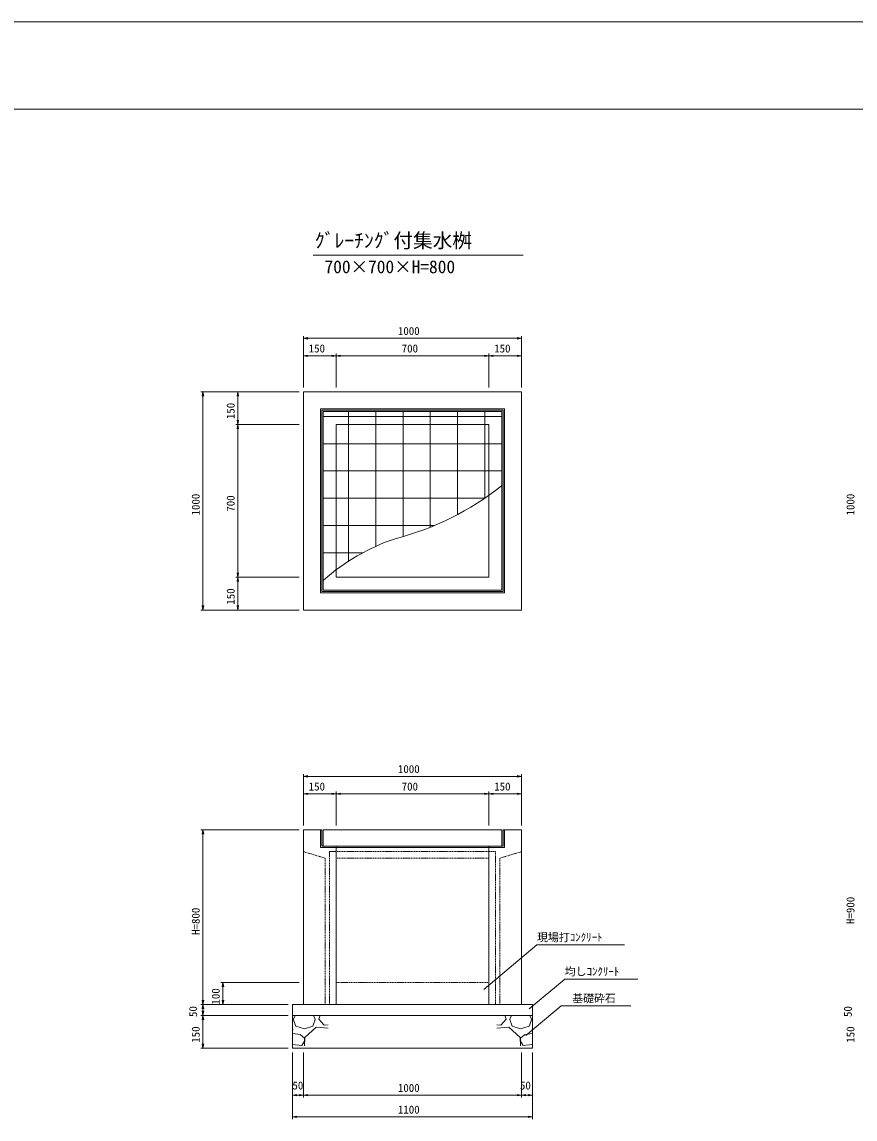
# Model space of a CAD drawing. Units: millimetres on the paper. Extents: x 0 to 841, y 0 to 594.
# Drawn here: x 190.9 to 381.7, y 342.7 to 594 of the extents above; entities that cross this region are included whole.
import ezdxf
from ezdxf.enums import TextEntityAlignment as Align

# ---------------------------------------------------------------- set-up
doc = ezdxf.new("R2010")
doc.units = ezdxf.units.MM
doc.linetypes.add('USER1', pattern=[0.375, 0.25, -0.125])
for name, color, linetype, lineweight in [('D-STR-DIM（寸法）', 7, 'Continuous', 18), ('D-STR-HTXT（旗揚げ）', 7, 'Continuous', 18), ('D-STR-STR1（構造物）', 4, 'Continuous', 18), ('D-STR-STRn（構造物）', 7, 'Continuous', 18), ('D-STR（構造物外形線）', 1, 'Continuous', 18), ('D-TTL(外枠）', 2, 'Continuous', 18), ('DEFPOINTS_2', 8, 'Continuous', 18)]:
    doc.layers.add(name, color=color, linetype=linetype, lineweight=lineweight)
doc.layers.add('D-STR-TXT（文字）', color=7, linetype='Continuous')
doc.layers.add('D-TTL-TXT（文字）', color=7, linetype='Continuous')
doc.styles.add('ＭＳ ゴシック', font='')
doc.styles.get('ＭＳ ゴシック').set_extended_font_data('MS Gothic')

msp = doc.modelspace()

# ---------------------------------------------------------------- linework, layer by layer
at = {"layer": 'D-STR-DIM（寸法）'}
for p, q in [((255.34, 510.282), (255.34, 522.032)), ((255.34, 521.532), (256.34, 521.698)), ((256.34, 521.365), (255.34, 521.532)), ((255.34, 521.532), (256.34, 521.532)), ((256.34, 521.532), (304.34, 521.532)), ((304.34, 521.698), (305.34, 521.532)), ((305.34, 521.532), (304.34, 521.365)), ((305.34, 521.532), (304.34, 521.532)), ((305.34, 510.282), (305.34, 522.032)), ((255.34, 510.282), (255.34, 518.032)), ((262.84, 510.282), (262.84, 518.032)), ((262.84, 510.282), (262.84, 518.032)), ((297.84, 510.282), (297.84, 518.032)), ((297.84, 510.282), (297.84, 518.032)), ((305.34, 510.282), (305.34, 518.032)), ((255.34, 517.532), (256.34, 517.698)), ((256.34, 517.365), (255.34, 517.532)), ((255.34, 517.532), (256.34, 517.532)), ((261.84, 517.532), (256.34, 517.532)), ((261.84, 517.698), (262.84, 517.532)), ((262.84, 517.532), (261.84, 517.365)), ((262.84, 517.532), (261.84, 517.532)), ((262.84, 517.532), (263.84, 517.698)), ((263.84, 517.365), (262.84, 517.532)), ((262.84, 517.532), (263.84, 517.532)), ((263.84, 517.532), (296.84, 517.532)), ((296.84, 517.698), (297.84, 517.532)), ((297.84, 517.532), (296.84, 517.365)), ((297.84, 517.532), (296.84, 517.532)), ((297.84, 517.532), (298.84, 517.698)), ((298.84, 517.365), (297.84, 517.532)), ((297.84, 517.532), (298.84, 517.532)), ((298.84, 517.532), (304.34, 517.532)), ((304.34, 517.698), (305.34, 517.532)), ((305.34, 517.532), (304.34, 517.365)), ((305.34, 517.532), (304.34, 517.532)), ((254.34, 509.282), (231.84, 509.282)), ((232.173, 508.282), (232.34, 509.282)), ((232.34, 509.282), (232.506, 508.282)), ((232.34, 509.282), (232.34, 508.282)), ((232.34, 508.282), (232.34, 460.282)), ((254.34, 509.282), (239.84, 509.282)), ((240.173, 508.282), (240.34, 509.282)), ((240.34, 509.282), (240.506, 508.282)), ((240.34, 509.282), (240.34, 508.282)), ((240.34, 508.282), (240.34, 502.782)), ((240.34, 501.782), (240.173, 502.782)), ((240.506, 502.782), (240.34, 501.782)), ((240.34, 501.782), (240.34, 502.782)), ((254.34, 501.782), (239.84, 501.782)), ((254.34, 501.782), (239.84, 501.782)), ((240.173, 500.782), (240.34, 501.782)), ((240.34, 501.782), (240.506, 500.782)), ((240.34, 501.782), (240.34, 500.782)), ((240.34, 500.782), (240.34, 467.782)), ((240.34, 466.782), (240.173, 467.782)), ((240.506, 467.782), (240.34, 466.782)), ((240.34, 466.782), (240.34, 467.782)), ((254.34, 466.782), (239.84, 466.782)), ((254.34, 466.782), (239.84, 466.782)), ((240.173, 465.782), (240.34, 466.782)), ((240.34, 466.782), (240.506, 465.782)), ((240.34, 466.782), (240.34, 465.782)), ((240.34, 465.782), (240.34, 460.282)), ((232.34, 459.282), (232.173, 460.282)), ((232.506, 460.282), (232.34, 459.282)), ((232.34, 459.282), (232.34, 460.282)), ((240.34, 459.282), (240.173, 460.282)), ((240.506, 460.282), (240.34, 459.282)), ((240.34, 459.282), (240.34, 460.282)), ((254.34, 459.282), (231.84, 459.282)), ((254.34, 459.282), (239.84, 459.282)), ((255.34, 409.928), (255.34, 421.678)), ((255.34, 421.178), (256.34, 421.344)), ((256.34, 421.011), (255.34, 421.178)), ((255.34, 421.178), (256.34, 421.178)), ((256.34, 421.178), (304.34, 421.178)), ((304.34, 421.344), (305.34, 421.178)), ((305.34, 421.178), (304.34, 421.011)), ((305.34, 421.178), (304.34, 421.178)), ((305.34, 409.928), (305.34, 421.678)), ((255.34, 409.928), (255.34, 417.678)), ((255.34, 417.178), (256.34, 417.344)), ((261.84, 417.344), (262.84, 417.178)), ((262.84, 409.928), (262.84, 417.678)), ((262.84, 409.928), (262.84, 417.678)), ((262.84, 417.178), (263.84, 417.344)), ((296.84, 417.344), (297.84, 417.178)), ((297.84, 409.928), (297.84, 417.678)), ((297.84, 409.928), (297.84, 417.678)), ((297.84, 417.178), (298.84, 417.344)), ((304.34, 417.344), (305.34, 417.178)), ((305.34, 409.928), (305.34, 417.678)), ((256.34, 417.011), (255.34, 417.178)), ((255.34, 417.178), (256.34, 417.178)), ((261.84, 417.178), (256.34, 417.178)), ((262.84, 417.178), (261.84, 417.011)), ((262.84, 417.178), (261.84, 417.178)), ((263.84, 417.011), (262.84, 417.178)), ((262.84, 417.178), (263.84, 417.178)), ((263.84, 417.178), (296.84, 417.178)), ((297.84, 417.178), (296.84, 417.011)), ((297.84, 417.178), (296.84, 417.178)), ((298.84, 417.011), (297.84, 417.178)), ((297.84, 417.178), (298.84, 417.178)), ((298.84, 417.178), (304.34, 417.178)), ((305.34, 417.178), (304.34, 417.011)), ((305.34, 417.178), (304.34, 417.178)), ((254.34, 408.928), (231.84, 408.928)), ((232.173, 407.928), (232.34, 408.928)), ((232.34, 408.928), (232.506, 407.928)), ((232.34, 408.928), (232.34, 407.928)), ((232.34, 407.928), (232.34, 369.928)), ((254.34, 373.928), (236.426, 373.928)), ((236.76, 372.928), (236.926, 373.928)), ((236.926, 373.928), (237.093, 372.928)), ((236.926, 373.928), (236.926, 372.928)), ((236.926, 372.928), (236.926, 369.928)), ((232.34, 368.928), (232.173, 369.928)), ((232.506, 369.928), (232.34, 368.928)), ((232.34, 368.928), (232.34, 369.928)), ((236.926, 368.928), (236.76, 369.928)), ((237.093, 369.928), (236.926, 368.928)), ((236.926, 368.928), (236.926, 369.928)), ((251.84, 368.928), (231.84, 368.928)), ((249.34, 368.928), (231.84, 368.928)), ((232.173, 367.928), (232.34, 368.928)), ((232.34, 366.428), (232.173, 367.428)), ((232.34, 368.928), (232.506, 367.928)), ((232.34, 368.928), (232.34, 367.928)), ((232.34, 367.928), (232.34, 367.428)), ((232.506, 367.428), (232.34, 366.428)), ((232.34, 366.428), (232.34, 367.428)), ((251.84, 368.928), (236.426, 368.928)), ((251.84, 366.428), (231.84, 366.428)), ((251.84, 366.428), (231.84, 366.428)), ((232.173, 365.428), (232.34, 366.428)), ((232.34, 366.428), (232.506, 365.428)), ((232.34, 366.428), (232.34, 365.428)), ((232.34, 365.428), (232.34, 359.928)), ((232.34, 358.928), (232.173, 359.928)), ((232.506, 359.928), (232.34, 358.928)), ((232.34, 358.928), (232.34, 359.928)), ((251.84, 358.928), (231.84, 358.928)), ((252.84, 357.928), (252.84, 347.635)), ((252.84, 357.928), (252.84, 342.667)), ((255.34, 357.928), (255.34, 347.635)), ((255.34, 357.928), (255.34, 347.635)), ((305.34, 357.928), (305.34, 347.635)), ((305.34, 357.928), (305.34, 347.635)), ((307.84, 357.928), (307.84, 342.667)), ((307.84, 357.928), (307.84, 347.635)), ((252.84, 348.135), (253.84, 348.301)), ((253.84, 347.968), (252.84, 348.135)), ((252.84, 348.135), (253.84, 348.135)), ((254.34, 348.135), (253.84, 348.135)), ((254.34, 348.301), (255.34, 348.135)), ((255.34, 348.135), (254.34, 347.968)), ((255.34, 348.135), (254.34, 348.135)), ((255.34, 348.135), (256.34, 348.301)), ((256.34, 347.968), (255.34, 348.135)), ((255.34, 348.135), (256.34, 348.135)), ((304.34, 348.135), (256.34, 348.135)), ((304.34, 348.301), (305.34, 348.135)), ((305.34, 348.135), (304.34, 347.968)), ((305.34, 348.135), (304.34, 348.135)), ((305.34, 348.135), (306.34, 348.301)), ((306.34, 347.968), (305.34, 348.135)), ((305.34, 348.135), (306.34, 348.135)), ((306.34, 348.135), (306.84, 348.135)), ((306.84, 348.301), (307.84, 348.135)), ((307.84, 348.135), (306.84, 347.968)), ((307.84, 348.135), (306.84, 348.135)), ((252.84, 343.167), (253.84, 343.333)), ((253.84, 343), (252.84, 343.167)), ((252.84, 343.167), (253.84, 343.167)), ((306.84, 343.167), (253.84, 343.167)), ((306.84, 343.333), (307.84, 343.167)), ((307.84, 343.167), (306.84, 343)), ((307.84, 343.167), (306.84, 343.167))]:
    msp.add_line(p, q, dxfattribs=at)
at = {"layer": 'D-STR-HTXT（旗揚げ）'}
for p, q in [((257.612, 540.543), (305.72, 540.543)), ((296.677, 372.353), (308.862, 382.568)), ((328.897, 382.568), (308.862, 382.568)), ((307.096, 367.929), (315.219, 374.739)), ((331.986, 374.739), (315.219, 374.739)), ((306.299, 361.802), (314.422, 368.612)), ((330.396, 368.612), (314.422, 368.612))]:
    msp.add_line(p, q, dxfattribs=at)
at = {"layer": 'D-STR-STR1（構造物）'}
for p, q in [((259.265, 463.207), (259.265, 505.357)), ((301.415, 505.357), (259.265, 505.357)), ((301.415, 463.207), (301.415, 505.357)), ((259.565, 463.507), (259.565, 505.057)), ((301.115, 505.057), (259.565, 505.057)), ((259.865, 463.807), (259.865, 504.757)), ((300.815, 504.757), (259.865, 504.757)), ((300.74, 503.628), (259.94, 503.628)), ((265.674, 501.782), (265.674, 504.682)), ((271.924, 501.782), (271.924, 504.682)), ((278.174, 501.782), (278.174, 504.682)), ((284.424, 501.782), (284.424, 504.682)), ((290.674, 501.782), (290.674, 504.682)), ((296.924, 501.782), (296.924, 504.682)), ((300.815, 463.807), (300.815, 504.757)), ((301.115, 463.507), (301.115, 505.057)), ((265.674, 470.452), (265.674, 501.782)), ((271.924, 473.86), (271.924, 501.782)), ((278.174, 476.109), (278.174, 501.782)), ((284.424, 478.254), (284.424, 501.782)), ((290.674, 481.153), (290.674, 501.782)), ((296.924, 484.926), (296.924, 501.782)), ((262.84, 497.378), (259.94, 497.378)), ((297.84, 497.378), (262.84, 497.378)), ((300.74, 497.378), (297.84, 497.378)), ((262.84, 491.128), (259.94, 491.128)), ((297.84, 491.128), (262.84, 491.128)), ((300.74, 491.128), (297.84, 491.128)), ((262.84, 484.878), (259.94, 484.878)), ((296.854, 484.878), (262.84, 484.878)), ((262.84, 478.628), (259.94, 478.628)), ((285.335, 478.628), (262.84, 478.628)), ((262.84, 472.378), (259.94, 472.378)), ((268.935, 472.378), (262.84, 472.378)), ((259.94, 466.128), (259.94, 466.128)), ((301.415, 463.207), (259.265, 463.207)), ((301.115, 463.507), (259.565, 463.507)), ((300.815, 463.807), (259.865, 463.807)), ((259.265, 408.928), (259.265, 404.878)), ((259.565, 408.928), (259.265, 408.928)), ((259.265, 405.028), (259.265, 408.928)), ((259.565, 405.178), (259.565, 408.928)), ((300.815, 408.928), (259.865, 408.928)), ((259.865, 405.178), (259.865, 408.928)), ((300.815, 408.928), (300.815, 405.178)), ((301.115, 408.928), (301.415, 408.928)), ((301.115, 405.178), (301.115, 408.928)), ((301.415, 408.928), (301.415, 404.878)), ((301.415, 405.028), (301.415, 408.928)), ((301.415, 404.878), (259.265, 404.878)), ((301.115, 405.178), (259.565, 405.178))]:
    msp.add_line(p, q, dxfattribs=at)
at = {"layer": 'D-STR-STR1（構造物）', "color": 7, "linetype": 'USER1'}
msp.add_line((262.84, 373.928), (297.84, 373.928), dxfattribs=at)
at = {"layer": 'D-STR-STR1（構造物）'}
for centre, radius, start, end in [((260.166, 538.753), 65.181, 284.38345, 308.4971), ((292.047, 429.517), 48.695, 108.79618, 131.25146)]:
    msp.add_arc(centre, radius, start, end, dxfattribs=at)
at = {"layer": 'D-STR-STRn（構造物）'}
for p, q in [((252.84, 368.928), (252.84, 363.928)), ((255.34, 368.928), (252.84, 368.928)), ((252.84, 368.928), (252.84, 358.928)), ((305.34, 368.928), (307.84, 368.928)), ((305.34, 368.928), (307.84, 368.928)), ((307.84, 368.928), (307.84, 363.928)), ((307.84, 368.928), (307.84, 358.928)), ((307.84, 366.428), (252.84, 366.428)), ((252.966, 365.517), (253.646, 363.93)), ((253.089, 365.519), (253.389, 366.217)), ((257.507, 363.922), (258.074, 365.509)), ((257.748, 366.217), (258.071, 365.517)), ((258.862, 365.514), (259.126, 366.217)), ((260.11, 364.174), (258.863, 365.535)), ((300.569, 364.174), (301.816, 365.535)), ((301.817, 365.514), (301.553, 366.217)), ((303.172, 363.922), (302.605, 365.509)), ((302.931, 366.217), (302.608, 365.517)), ((307.713, 365.517), (307.033, 363.93)), ((307.59, 365.519), (307.29, 366.217)), ((252.97, 363.249), (252.84, 363.292)), ((252.84, 363.182), (252.956, 363.252)), ((254.683, 362.011), (252.84, 362.288)), ((253.638, 363.919), (255.565, 363.352)), ((255.587, 361.195), (254.68, 361.988)), ((255.586, 363.351), (257.513, 363.918)), ((258.306, 363.704), (255.699, 361.323)), ((260.983, 363.462), (258.299, 363.686)), ((260.983, 364.246), (260.097, 364.169)), ((299.696, 364.246), (300.582, 364.169)), ((299.696, 363.462), (302.38, 363.686)), ((302.373, 363.704), (304.98, 361.323)), ((305.093, 363.351), (303.166, 363.918)), ((305.092, 361.195), (305.999, 361.988)), ((307.041, 363.919), (305.114, 363.352)), ((305.996, 362.011), (307.84, 362.288)), ((307.709, 363.249), (307.84, 363.292)), ((307.84, 363.182), (307.723, 363.252)), ((252.84, 359.764), (255.012, 359.503)), ((254.994, 359.503), (255.561, 360.524)), ((255.575, 360.529), (255.575, 361.209)), ((255.691, 361.319), (255.6, 359.415)), ((304.988, 361.319), (305.079, 359.415)), ((305.104, 360.529), (305.104, 361.209)), ((305.685, 359.503), (305.118, 360.524)), ((307.84, 359.764), (305.667, 359.503)), ((307.84, 358.928), (252.84, 358.928))]:
    msp.add_line(p, q, dxfattribs=at)
at = {"layer": 'D-STR（構造物外形線）'}
for p, q in [((305.34, 509.282), (255.34, 509.282)), ((255.34, 509.282), (255.34, 459.282)), ((305.34, 459.282), (305.34, 509.282)), ((297.84, 501.782), (262.84, 501.782)), ((262.84, 501.782), (262.84, 466.782)), ((297.84, 466.782), (297.84, 501.782)), ((262.84, 466.782), (297.84, 466.782)), ((255.34, 459.282), (305.34, 459.282)), ((255.34, 368.928), (255.34, 408.928)), ((255.34, 408.928), (259.265, 408.928)), ((259.265, 405.178), (259.265, 408.928)), ((259.565, 408.928), (259.565, 405.178)), ((301.115, 408.928), (301.115, 405.178)), ((301.415, 408.928), (305.34, 408.928)), ((301.415, 408.928), (301.415, 405.178)), ((305.34, 408.928), (305.34, 368.928)), ((262.84, 405.178), (262.84, 368.928)), ((297.84, 405.178), (297.84, 368.928)), ((255.34, 368.928), (305.34, 368.928))]:
    msp.add_line(p, q, dxfattribs=at)
at = {"layer": 'D-STR（構造物外形線）', "linetype": 'USER1'}
for p, q in [((255.34, 403.928), (260.34, 402.428)), ((260.34, 402.428), (260.34, 368.928)), ((261.34, 403.928), (261.34, 368.928)), ((299.34, 403.928), (261.34, 403.928)), ((262.84, 402.428), (262.84, 368.928)), ((297.84, 402.428), (262.84, 402.428)), ((297.84, 368.928), (297.84, 402.428)), ((299.34, 368.928), (299.34, 403.928)), ((305.34, 403.928), (300.34, 402.428)), ((300.34, 402.428), (300.34, 368.928))]:
    msp.add_line(p, q, dxfattribs=at)
at = {"layer": 'D-TTL(外枠）'}
msp.add_line((23, 574), (818, 574), dxfattribs=at)
at = {"layer": 'DEFPOINTS_2'}
msp.add_line((0, 594), (841, 594), dxfattribs=at)

# ---------------------------------------------------------------- texts
at = {"layer": 'D-STR-DIM（寸法）', "style": 'ＭＳ ゴシック'}
for s, p in [('1000', (276.996, 521.732)), ('150', (256.558, 517.732)), ('700', (277.865, 517.732)), ('150', (299.058, 517.732)), ('1000', (276.996, 421.378)), ('150', (256.558, 417.378)), ('700', (277.865, 417.378)), ('150', (299.058, 417.378)), ('50', (252.834, 348.894)), ('1000', (276.996, 348.335)), ('50', (304.959, 348.894)), ('1100', (276.996, 343.367))]:
    msp.add_text(s, height=1.833, dxfattribs=at).set_placement(p, align=Align.BOTTOM_LEFT)
for s, p in [('150', (240.14, 503)), ('1000', (232.14, 480.938)), ('700', (240.14, 481.807)), ('1000', (382.14, 480.938)), ('150', (240.14, 460.5)), ('H=900', (382.14, 387.354)), ('H=800', (232.14, 384.854)), ('100', (236.726, 368.896)), ('50', (231.54, 366.047)), ('50', (381.54, 366.047)), ('150', (232.14, 360.146)), ('150', (382.14, 360.146))]:
    msp.add_text(s, height=1.833, rotation=90, dxfattribs=at).set_placement(p, align=Align.BOTTOM_LEFT)
at = {"layer": 'D-STR-TXT（文字）', "style": 'ＭＳ ゴシック'}
for s, p in [('現場打ｺﾝｸﾘｰﾄ', (308.862, 382.821)), ('均しｺﾝｸﾘｰﾄ', (315.219, 374.991)), ('基礎砕石', (316.922, 368.864))]:
    msp.add_text(s, height=1.833, dxfattribs=at).set_placement(p, align=Align.BOTTOM_LEFT)
at = {"layer": 'D-TTL-TXT（文字）', "style": 'ＭＳ ゴシック'}
for s, height, p in [('ｸﾞﾚｰﾁﾝｸﾞ付集水桝', 3.299, (257.962, 541.287)), ('700×700×H=800', 2.933, (260.177, 535.564))]:
    msp.add_text(s, height=height, dxfattribs=at).set_placement(p, align=Align.BOTTOM_LEFT)

doc.saveas('drawing.dxf')
